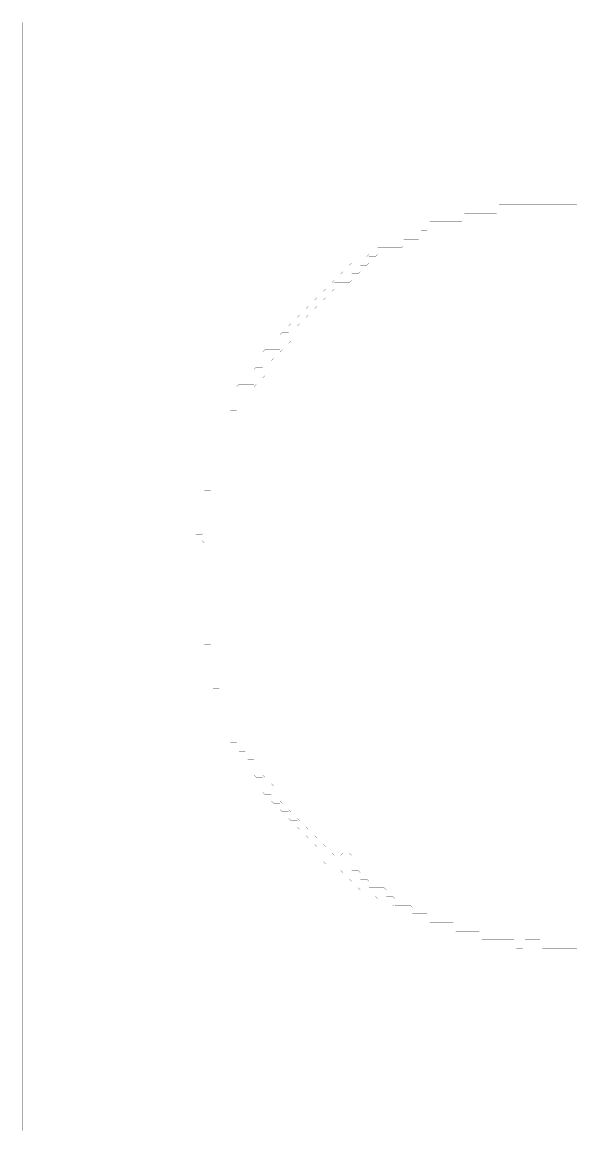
# Model space of a CAD drawing. Header units: metres. Extents: x 0 to 4990, y -4990 to 0.
# Drawn here: x 0 to 2495, y -4990 to 0 of the extents above; entities that cross this region are included whole.
import ezdxf

# ---------------------------------------------------------------- set-up
doc = ezdxf.new("R2010")
doc.units = ezdxf.units.M
doc.layers.add('conductor', color=1, linetype='Continuous')
doc.layers.add('substrate', color=5, linetype='Continuous')

msp = doc.modelspace()

# ---------------------------------------------------------------- linework, layer by layer
at = {"layer": 'conductor', "const_width": 0.5}
msp.add_lwpolyline([(2500, -820.3125), (2490.234375, -820.3125), (2480.46875, -820.3125), (2470.703125, -820.3125), (2460.9375, -820.3125), (2451.171875, -820.3125), (2441.40625, -820.3125), (2431.640625, -820.3125), (2421.875, -820.3125), (2412.109375, -820.3125), (2402.34375, -820.3125), (2392.578125, -820.3125), (2382.8125, -820.3125), (2373.046875, -820.3125), (2363.28125, -820.3125), (2353.515625, -820.3125), (2343.75, -820.3125), (2333.984375, -820.3125), (2324.21875, -820.3125), (2314.453125, -820.3125), (2304.6875, -820.3125), (2294.921875, -820.3125), (2285.15625, -820.3125), (2275.390625, -820.3125), (2265.625, -820.3125), (2255.859375, -820.3125), (2246.09375, -820.3125), (2236.328125, -820.3125), (2226.5625, -820.3125), (2216.796875, -820.3125), (2207.03125, -820.3125), (2197.265625, -820.3125), (2187.5, -820.3125), (2177.734375, -820.3125), (2167.96875, -820.3125), (2158.203125, -820.3125), (2148.4375, -820.3125), (2148.4375, -830.078125), (2148.4375, -839.84375), (2148.4375, -849.609375), (2138.671875, -859.375), (2128.90625, -859.375), (2119.140625, -859.375), (2109.375, -859.375), (2099.609375, -859.375), (2089.84375, -859.375), (2080.078125, -859.375), (2070.3125, -859.375), (2060.546875, -859.375), (2050.78125, -859.375), (2041.015625, -859.375), (2031.25, -859.375), (2021.484375, -859.375), (2011.71875, -859.375), (2001.953125, -859.375), (1992.1875, -859.375), (1992.1875, -869.140625), (1992.1875, -878.90625), (1992.1875, -888.671875), (1982.421875, -898.4375), (1972.65625, -898.4375), (1962.890625, -898.4375), (1953.125, -898.4375), (1943.359375, -898.4375), (1933.59375, -898.4375), (1923.828125, -898.4375), (1914.0625, -898.4375), (1904.296875, -898.4375), (1894.53125, -898.4375), (1884.765625, -898.4375), (1875, -898.4375), (1865.234375, -898.4375), (1855.46875, -898.4375), (1845.703125, -898.4375), (1835.9375, -898.4375), (1835.9375, -908.203125), (1835.9375, -917.96875), (1835.9375, -927.734375), (1826.171875, -937.5), (1816.40625, -937.5), (1806.640625, -937.5), (1796.875, -937.5), (1796.875, -947.265625), (1796.875, -957.03125), (1796.875, -966.796875), (1787.109375, -976.5625), (1777.34375, -976.5625), (1767.578125, -976.5625), (1757.8125, -976.5625), (1748.046875, -976.5625), (1738.28125, -976.5625), (1728.515625, -976.5625), (1718.75, -976.5625), (1718.75, -986.328125), (1718.75, -996.09375), (1718.75, -1005.859375), (1708.984375, -1015.625), (1699.21875, -1015.625), (1689.453125, -1015.625), (1679.6875, -1015.625), (1669.921875, -1015.625), (1660.15625, -1015.625), (1650.390625, -1015.625), (1640.625, -1015.625), (1630.859375, -1015.625), (1621.09375, -1015.625), (1611.328125, -1015.625), (1601.5625, -1015.625), (1601.5625, -1025.390625), (1601.5625, -1035.15625), (1601.5625, -1044.921875), (1591.796875, -1054.6875), (1582.03125, -1054.6875), (1572.265625, -1054.6875), (1562.5, -1054.6875), (1562.5, -1064.453125), (1562.5, -1074.21875), (1562.5, -1083.984375), (1552.734375, -1093.75), (1542.96875, -1093.75), (1533.203125, -1093.75), (1523.4375, -1093.75), (1523.4375, -1103.515625), (1523.4375, -1113.28125), (1523.4375, -1123.046875), (1513.671875, -1132.8125), (1503.90625, -1132.8125), (1494.140625, -1132.8125), (1484.375, -1132.8125), (1484.375, -1142.578125), (1484.375, -1152.34375), (1484.375, -1162.109375), (1474.609375, -1171.875), (1464.84375, -1171.875), (1455.078125, -1171.875), (1445.3125, -1171.875), (1435.546875, -1171.875), (1425.78125, -1171.875), (1416.015625, -1171.875), (1406.25, -1171.875), (1406.25, -1181.640625), (1406.25, -1191.40625), (1406.25, -1201.171875), (1396.484375, -1210.9375), (1386.71875, -1210.9375), (1376.953125, -1210.9375), (1367.1875, -1210.9375), (1367.1875, -1220.703125), (1367.1875, -1230.46875), (1367.1875, -1240.234375), (1357.421875, -1250), (1347.65625, -1250), (1337.890625, -1250), (1328.125, -1250), (1328.125, -1259.765625), (1328.125, -1269.53125), (1328.125, -1279.296875), (1318.359375, -1289.0625), (1308.59375, -1289.0625), (1298.828125, -1289.0625), (1289.0625, -1289.0625), (1289.0625, -1298.828125), (1289.0625, -1308.59375), (1289.0625, -1318.359375), (1279.296875, -1328.125), (1269.53125, -1328.125), (1259.765625, -1328.125), (1250, -1328.125), (1250, -1337.890625), (1250, -1347.65625), (1250, -1357.421875), (1240.234375, -1367.1875), (1230.46875, -1367.1875), (1220.703125, -1367.1875), (1210.9375, -1367.1875), (1210.9375, -1376.953125), (1210.9375, -1386.71875), (1210.9375, -1396.484375), (1210.9375, -1406.25), (1210.9375, -1416.015625), (1210.9375, -1425.78125), (1210.9375, -1435.546875), (1201.171875, -1445.3125), (1191.40625, -1445.3125), (1181.640625, -1445.3125), (1171.875, -1445.3125), (1171.875, -1455.078125), (1171.875, -1464.84375), (1171.875, -1474.609375), (1162.109375, -1484.375), (1152.34375, -1484.375), (1142.578125, -1484.375), (1132.8125, -1484.375), (1132.8125, -1494.140625), (1132.8125, -1503.90625), (1132.8125, -1513.671875), (1123.046875, -1523.4375), (1113.28125, -1523.4375), (1103.515625, -1523.4375), (1093.75, -1523.4375), (1093.75, -1533.203125), (1093.75, -1542.96875), (1093.75, -1552.734375), (1093.75, -1562.5), (1093.75, -1572.265625), (1093.75, -1582.03125), (1093.75, -1591.796875), (1083.984375, -1601.5625), (1074.21875, -1601.5625), (1064.453125, -1601.5625), (1054.6875, -1601.5625), (1054.6875, -1611.328125), (1054.6875, -1621.09375), (1054.6875, -1630.859375), (1044.921875, -1640.625), (1035.15625, -1640.625), (1025.390625, -1640.625), (1015.625, -1640.625), (1015.625, -1650.390625), (1015.625, -1660.15625), (1015.625, -1669.921875), (1005.859375, -1679.6875), (996.09375, -1679.6875), (986.328125, -1679.6875), (976.5625, -1679.6875), (976.5625, -1689.453125), (976.5625, -1699.21875), (976.5625, -1708.984375), (976.5625, -1718.75), (976.5625, -1728.515625), (976.5625, -1738.28125), (976.5625, -1748.046875), (966.796875, -1757.8125), (957.03125, -1757.8125), (947.265625, -1757.8125), (937.5, -1757.8125), (937.5, -1767.578125), (937.5, -1777.34375), (937.5, -1787.109375), (937.5, -1796.875), (937.5, -1806.640625), (937.5, -1816.40625), (937.5, -1826.171875), (927.734375, -1835.9375), (917.96875, -1835.9375), (908.203125, -1835.9375), (898.4375, -1835.9375), (898.4375, -1845.703125), (898.4375, -1855.46875), (898.4375, -1865.234375), (898.4375, -1875), (898.4375, -1884.765625), (898.4375, -1894.53125), (898.4375, -1904.296875), (888.671875, -1914.0625), (878.90625, -1914.0625), (869.140625, -1914.0625), (859.375, -1914.0625), (859.375, -1923.828125), (859.375, -1933.59375), (859.375, -1943.359375), (859.375, -1953.125), (859.375, -1962.890625), (859.375, -1972.65625), (859.375, -1982.421875), (859.375, -1992.1875), (859.375, -2001.953125), (859.375, -2011.71875), (859.375, -2021.484375), (859.375, -2031.25), (859.375, -2041.015625), (859.375, -2050.78125), (859.375, -2060.546875), (859.375, -2070.3125), (859.375, -2080.078125), (859.375, -2089.84375), (859.375, -2099.609375), (849.609375, -2109.375), (839.84375, -2109.375), (830.078125, -2109.375), (820.3125, -2109.375), (820.3125, -2119.140625), (820.3125, -2128.90625), (820.3125, -2138.671875), (820.3125, -2148.4375), (820.3125, -2158.203125), (820.3125, -2167.96875), (820.3125, -2177.734375), (820.3125, -2187.5), (820.3125, -2197.265625), (820.3125, -2207.03125), (820.3125, -2216.796875), (820.3125, -2226.5625), (820.3125, -2236.328125), (820.3125, -2246.09375), (820.3125, -2255.859375), (820.3125, -2265.625), (820.3125, -2275.390625), (820.3125, -2285.15625), (820.3125, -2294.921875), (810.546875, -2304.6875), (800.78125, -2304.6875), (791.015625, -2304.6875), (781.25, -2304.6875), (781.25, -2314.453125), (781.25, -2324.21875), (781.25, -2333.984375), (791.015625, -2333.984375), (800.78125, -2333.984375), (810.546875, -2333.984375), (820.3125, -2343.75), (820.3125, -2353.515625), (820.3125, -2363.28125), (820.3125, -2373.046875), (820.3125, -2382.8125), (820.3125, -2392.578125), (820.3125, -2402.34375), (820.3125, -2412.109375), (820.3125, -2421.875), (820.3125, -2431.640625), (820.3125, -2441.40625), (820.3125, -2451.171875), (820.3125, -2460.9375), (820.3125, -2470.703125), (820.3125, -2480.46875), (820.3125, -2490.234375), (820.3125, -2500), (820.3125, -2509.765625), (820.3125, -2519.53125), (820.3125, -2529.296875), (820.3125, -2539.0625), (820.3125, -2548.828125), (820.3125, -2558.59375), (820.3125, -2568.359375), (820.3125, -2578.125), (820.3125, -2587.890625), (820.3125, -2597.65625), (820.3125, -2607.421875), (820.3125, -2617.1875), (820.3125, -2626.953125), (820.3125, -2636.71875), (820.3125, -2646.484375), (820.3125, -2656.25), (820.3125, -2666.015625), (820.3125, -2675.78125), (820.3125, -2685.546875), (820.3125, -2695.3125), (820.3125, -2705.078125), (820.3125, -2714.84375), (820.3125, -2724.609375), (820.3125, -2734.375), (820.3125, -2744.140625), (820.3125, -2753.90625), (820.3125, -2763.671875), (820.3125, -2773.4375), (820.3125, -2783.203125), (820.3125, -2792.96875), (820.3125, -2802.734375), (830.078125, -2802.734375), (839.84375, -2802.734375), (849.609375, -2802.734375), (859.375, -2812.5), (859.375, -2822.265625), (859.375, -2832.03125), (859.375, -2841.796875), (859.375, -2851.5625), (859.375, -2861.328125), (859.375, -2871.09375), (859.375, -2880.859375), (859.375, -2890.625), (859.375, -2900.390625), (859.375, -2910.15625), (859.375, -2919.921875), (859.375, -2929.6875), (859.375, -2939.453125), (859.375, -2949.21875), (859.375, -2958.984375), (859.375, -2968.75), (859.375, -2978.515625), (859.375, -2988.28125), (859.375, -2998.046875), (869.140625, -2998.046875), (878.90625, -2998.046875), (888.671875, -2998.046875), (898.4375, -3007.8125), (898.4375, -3017.578125), (898.4375, -3027.34375), (898.4375, -3037.109375), (898.4375, -3046.875), (898.4375, -3056.640625), (898.4375, -3066.40625), (898.4375, -3076.171875), (908.203125, -3076.171875), (917.96875, -3076.171875), (927.734375, -3076.171875), (937.5, -3085.9375), (937.5, -3095.703125), (937.5, -3105.46875), (937.5, -3115.234375), (937.5, -3125), (937.5, -3134.765625), (937.5, -3144.53125), (937.5, -3154.296875), (937.5, -3164.0625), (937.5, -3173.828125), (937.5, -3183.59375), (937.5, -3193.359375), (947.265625, -3193.359375), (957.03125, -3193.359375), (966.796875, -3193.359375), (976.5625, -3203.125), (976.5625, -3212.890625), (976.5625, -3222.65625), (976.5625, -3232.421875), (976.5625, -3242.1875), (976.5625, -3251.953125), (976.5625, -3261.71875), (976.5625, -3271.484375), (986.328125, -3271.484375), (996.09375, -3271.484375), (1005.859375, -3271.484375), (1015.625, -3281.25), (1015.625, -3291.015625), (1015.625, -3300.78125), (1015.625, -3310.546875), (1025.390625, -3310.546875), (1035.15625, -3310.546875), (1044.921875, -3310.546875), (1054.6875, -3320.3125), (1054.6875, -3330.078125), (1054.6875, -3339.84375), (1054.6875, -3349.609375), (1054.6875, -3359.375), (1054.6875, -3369.140625), (1054.6875, -3378.90625), (1054.6875, -3388.671875), (1064.453125, -3388.671875), (1074.21875, -3388.671875), (1083.984375, -3388.671875), (1093.75, -3398.4375), (1093.75, -3408.203125), (1093.75, -3417.96875), (1093.75, -3427.734375), (1103.515625, -3427.734375), (1113.28125, -3427.734375), (1123.046875, -3427.734375), (1132.8125, -3437.5), (1132.8125, -3447.265625), (1132.8125, -3457.03125), (1132.8125, -3466.796875), (1132.8125, -3476.5625), (1132.8125, -3486.328125), (1132.8125, -3496.09375), (1132.8125, -3505.859375), (1142.578125, -3505.859375), (1152.34375, -3505.859375), (1162.109375, -3505.859375), (1171.875, -3515.625), (1171.875, -3525.390625), (1171.875, -3535.15625), (1171.875, -3544.921875), (1181.640625, -3544.921875), (1191.40625, -3544.921875), (1201.171875, -3544.921875), (1210.9375, -3554.6875), (1210.9375, -3564.453125), (1210.9375, -3574.21875), (1210.9375, -3583.984375), (1220.703125, -3583.984375), (1230.46875, -3583.984375), (1240.234375, -3583.984375), (1250, -3593.75), (1250, -3603.515625), (1250, -3613.28125), (1250, -3623.046875), (1259.765625, -3623.046875), (1269.53125, -3623.046875), (1279.296875, -3623.046875), (1289.0625, -3632.8125), (1289.0625, -3642.578125), (1289.0625, -3652.34375), (1289.0625, -3662.109375), (1298.828125, -3662.109375), (1308.59375, -3662.109375), (1318.359375, -3662.109375), (1328.125, -3671.875), (1328.125, -3681.640625), (1328.125, -3691.40625), (1328.125, -3701.171875), (1337.890625, -3701.171875), (1347.65625, -3701.171875), (1357.421875, -3701.171875), (1367.1875, -3710.9375), (1367.1875, -3720.703125), (1367.1875, -3730.46875), (1367.1875, -3740.234375), (1376.953125, -3740.234375), (1386.71875, -3740.234375), (1396.484375, -3740.234375), (1406.25, -3750), (1406.25, -3759.765625), (1406.25, -3769.53125), (1406.25, -3779.296875), (1416.015625, -3779.296875), (1425.78125, -3779.296875), (1435.546875, -3779.296875), (1435.546875, -3769.53125), (1435.546875, -3759.765625), (1435.546875, -3750), (1445.3125, -3740.234375), (1455.078125, -3740.234375), (1464.84375, -3740.234375), (1474.609375, -3740.234375), (1484.375, -3750), (1484.375, -3759.765625), (1484.375, -3769.53125), (1484.375, -3779.296875), (1484.375, -3789.0625), (1484.375, -3798.828125), (1484.375, -3808.59375), (1484.375, -3818.359375), (1494.140625, -3818.359375), (1503.90625, -3818.359375), (1513.671875, -3818.359375), (1523.4375, -3828.125), (1523.4375, -3837.890625), (1523.4375, -3847.65625), (1523.4375, -3857.421875), (1533.203125, -3857.421875), (1542.96875, -3857.421875), (1552.734375, -3857.421875), (1562.5, -3867.1875), (1562.5, -3876.953125), (1562.5, -3886.71875), (1562.5, -3896.484375), (1572.265625, -3896.484375), (1582.03125, -3896.484375), (1591.796875, -3896.484375), (1601.5625, -3896.484375), (1611.328125, -3896.484375), (1621.09375, -3896.484375), (1630.859375, -3896.484375), (1640.625, -3906.25), (1640.625, -3916.015625), (1640.625, -3925.78125), (1640.625, -3935.546875), (1650.390625, -3935.546875), (1660.15625, -3935.546875), (1669.921875, -3935.546875), (1679.6875, -3945.3125), (1679.6875, -3955.078125), (1679.6875, -3964.84375), (1679.6875, -3974.609375), (1689.453125, -3974.609375), (1699.21875, -3974.609375), (1708.984375, -3974.609375), (1718.75, -3974.609375), (1728.515625, -3974.609375), (1738.28125, -3974.609375), (1748.046875, -3974.609375), (1757.8125, -3984.375), (1757.8125, -3994.140625), (1757.8125, -4003.90625), (1757.8125, -4013.671875), (1767.578125, -4013.671875), (1777.34375, -4013.671875), (1787.109375, -4013.671875), (1796.875, -4013.671875), (1806.640625, -4013.671875), (1816.40625, -4013.671875), (1826.171875, -4013.671875), (1835.9375, -4023.4375), (1835.9375, -4033.203125), (1835.9375, -4042.96875), (1835.9375, -4052.734375), (1845.703125, -4052.734375), (1855.46875, -4052.734375), (1865.234375, -4052.734375), (1875, -4052.734375), (1884.765625, -4052.734375), (1894.53125, -4052.734375), (1904.296875, -4052.734375), (1914.0625, -4052.734375), (1923.828125, -4052.734375), (1933.59375, -4052.734375), (1943.359375, -4052.734375), (1953.125, -4062.5), (1953.125, -4072.265625), (1953.125, -4082.03125), (1953.125, -4091.796875), (1962.890625, -4091.796875), (1972.65625, -4091.796875), (1982.421875, -4091.796875), (1992.1875, -4091.796875), (2001.953125, -4091.796875), (2011.71875, -4091.796875), (2021.484375, -4091.796875), (2031.25, -4091.796875), (2041.015625, -4091.796875), (2050.78125, -4091.796875), (2060.546875, -4091.796875), (2070.3125, -4101.5625), (2070.3125, -4111.328125), (2070.3125, -4121.09375), (2070.3125, -4130.859375), (2080.078125, -4130.859375), (2089.84375, -4130.859375), (2099.609375, -4130.859375), (2109.375, -4130.859375), (2119.140625, -4130.859375), (2128.90625, -4130.859375), (2138.671875, -4130.859375), (2148.4375, -4130.859375), (2158.203125, -4130.859375), (2167.96875, -4130.859375), (2177.734375, -4130.859375), (2187.5, -4130.859375), (2197.265625, -4130.859375), (2207.03125, -4130.859375), (2216.796875, -4130.859375), (2226.5625, -4140.625), (2226.5625, -4150.390625), (2226.5625, -4160.15625), (2226.5625, -4169.921875), (2236.328125, -4169.921875), (2246.09375, -4169.921875), (2255.859375, -4169.921875), (2255.859375, -4160.15625), (2255.859375, -4150.390625), (2255.859375, -4140.625), (2265.625, -4130.859375), (2275.390625, -4130.859375), (2285.15625, -4130.859375), (2294.921875, -4130.859375), (2304.6875, -4130.859375), (2314.453125, -4130.859375), (2324.21875, -4130.859375), (2333.984375, -4130.859375), (2343.75, -4140.625), (2343.75, -4150.390625), (2343.75, -4160.15625), (2343.75, -4169.921875), (2353.515625, -4169.921875), (2363.28125, -4169.921875), (2373.046875, -4169.921875), (2382.8125, -4169.921875), (2392.578125, -4169.921875), (2402.34375, -4169.921875), (2412.109375, -4169.921875), (2421.875, -4169.921875), (2431.640625, -4169.921875), (2441.40625, -4169.921875), (2451.171875, -4169.921875), (2460.9375, -4169.921875), (2470.703125, -4169.921875), (2480.46875, -4169.921875), (2490.234375, -4169.921875), (2500, -4169.921875)], dxfattribs=at)
at = {"layer": 'substrate', "const_width": 0.5}
for points in [[(2500, 0), (2490.234375, 0), (2480.46875, 0), (2470.703125, 0), (2460.9375, 0), (2451.171875, 0), (2441.40625, 0), (2431.640625, 0), (2421.875, 0), (2412.109375, 0), (2402.34375, 0), (2392.578125, 0), (2382.8125, 0), (2373.046875, 0), (2363.28125, 0), (2353.515625, 0), (2343.75, 0), (2333.984375, 0), (2324.21875, 0), (2314.453125, 0), (2304.6875, 0), (2294.921875, 0), (2285.15625, 0), (2275.390625, 0), (2265.625, 0), (2255.859375, 0), (2246.09375, 0), (2236.328125, 0), (2226.5625, 0), (2216.796875, 0), (2207.03125, 0), (2197.265625, 0), (2187.5, 0), (2177.734375, 0), (2167.96875, 0), (2158.203125, 0), (2148.4375, 0), (2138.671875, 0), (2128.90625, 0), (2119.140625, 0), (2109.375, 0), (2099.609375, 0), (2089.84375, 0), (2080.078125, 0), (2070.3125, 0), (2060.546875, 0), (2050.78125, 0), (2041.015625, 0), (2031.25, 0), (2021.484375, 0), (2011.71875, 0), (2001.953125, 0), (1992.1875, 0), (1982.421875, 0), (1972.65625, 0), (1962.890625, 0), (1953.125, 0), (1943.359375, 0), (1933.59375, 0), (1923.828125, 0), (1914.0625, 0), (1904.296875, 0), (1894.53125, 0), (1884.765625, 0), (1875, 0), (1865.234375, 0), (1855.46875, 0), (1845.703125, 0), (1835.9375, 0), (1826.171875, 0), (1816.40625, 0), (1806.640625, 0), (1796.875, 0), (1787.109375, 0), (1777.34375, 0), (1767.578125, 0), (1757.8125, 0), (1748.046875, 0), (1738.28125, 0), (1728.515625, 0), (1718.75, 0), (1708.984375, 0), (1699.21875, 0), (1689.453125, 0), (1679.6875, 0), (1669.921875, 0), (1660.15625, 0), (1650.390625, 0), (1640.625, 0), (1630.859375, 0), (1621.09375, 0), (1611.328125, 0), (1601.5625, 0), (1591.796875, 0), (1582.03125, 0), (1572.265625, 0), (1562.5, 0), (1552.734375, 0), (1542.96875, 0), (1533.203125, 0), (1523.4375, 0), (1513.671875, 0), (1503.90625, 0), (1494.140625, 0), (1484.375, 0), (1474.609375, 0), (1464.84375, 0), (1455.078125, 0), (1445.3125, 0), (1435.546875, 0), (1425.78125, 0), (1416.015625, 0), (1406.25, 0), (1396.484375, 0), (1386.71875, 0), (1376.953125, 0), (1367.1875, 0), (1357.421875, 0), (1347.65625, 0), (1337.890625, 0), (1328.125, 0), (1318.359375, 0), (1308.59375, 0), (1298.828125, 0), (1289.0625, 0), (1279.296875, 0), (1269.53125, 0), (1259.765625, 0), (1250, 0), (1240.234375, 0), (1230.46875, 0), (1220.703125, 0), (1210.9375, 0), (1201.171875, 0), (1191.40625, 0), (1181.640625, 0), (1171.875, 0), (1162.109375, 0), (1152.34375, 0), (1142.578125, 0), (1132.8125, 0), (1123.046875, 0), (1113.28125, 0), (1103.515625, 0), (1093.75, 0), (1083.984375, 0), (1074.21875, 0), (1064.453125, 0), (1054.6875, 0), (1044.921875, 0), (1035.15625, 0), (1025.390625, 0), (1015.625, 0), (1005.859375, 0), (996.09375, 0), (986.328125, 0), (976.5625, 0), (966.796875, 0), (957.03125, 0), (947.265625, 0), (937.5, 0), (927.734375, 0), (917.96875, 0), (908.203125, 0), (898.4375, 0), (888.671875, 0), (878.90625, 0), (869.140625, 0), (859.375, 0), (849.609375, 0), (839.84375, 0), (830.078125, 0), (820.3125, 0), (810.546875, 0), (800.78125, 0), (791.015625, 0), (781.25, 0), (771.484375, 0), (761.71875, 0), (751.953125, 0), (742.1875, 0), (732.421875, 0), (722.65625, 0), (712.890625, 0), (703.125, 0), (693.359375, 0), (683.59375, 0), (673.828125, 0), (664.0625, 0), (654.296875, 0), (644.53125, 0), (634.765625, 0), (625, 0), (615.234375, 0), (605.46875, 0), (595.703125, 0), (585.9375, 0), (576.171875, 0), (566.40625, 0), (556.640625, 0), (546.875, 0), (537.109375, 0), (527.34375, 0), (517.578125, 0), (507.8125, 0), (498.046875, 0), (488.28125, 0), (478.515625, 0), (468.75, 0), (458.984375, 0), (449.21875, 0), (439.453125, 0), (429.6875, 0), (419.921875, 0), (410.15625, 0), (400.390625, 0), (390.625, 0), (380.859375, 0), (371.09375, 0), (361.328125, 0), (351.5625, 0), (341.796875, 0), (332.03125, 0), (322.265625, 0), (312.5, 0), (302.734375, 0), (292.96875, 0), (283.203125, 0), (273.4375, 0), (263.671875, 0), (253.90625, 0), (244.140625, 0), (234.375, 0), (224.609375, 0), (214.84375, 0), (205.078125, 0), (195.3125, 0), (185.546875, 0), (175.78125, 0), (166.015625, 0), (156.25, 0), (146.484375, 0), (136.71875, 0), (126.953125, 0), (117.1875, 0), (107.421875, 0), (97.65625, 0), (87.890625, 0), (78.125, 0), (68.359375, 0), (58.59375, 0), (48.828125, 0), (39.0625, 0), (29.296875, 0), (19.53125, 0), (9.765625, 0), (0, 0), (0, -9.765625), (0, -19.53125), (0, -29.296875), (0, -39.0625), (0, -48.828125), (0, -58.59375), (0, -68.359375), (0, -78.125), (0, -87.890625), (0, -97.65625), (0, -107.421875), (0, -117.1875), (0, -126.953125), (0, -136.71875), (0, -146.484375), (0, -156.25), (0, -166.015625), (0, -175.78125), (0, -185.546875), (0, -195.3125), (0, -205.078125), (0, -214.84375), (0, -224.609375), (0, -234.375), (0, -244.140625), (0, -253.90625), (0, -263.671875), (0, -273.4375), (0, -283.203125), (0, -292.96875), (0, -302.734375), (0, -312.5), (0, -322.265625), (0, -332.03125), (0, -341.796875), (0, -351.5625), (0, -361.328125), (0, -371.09375), (0, -380.859375), (0, -390.625), (0, -400.390625), (0, -410.15625), (0, -419.921875), (0, -429.6875), (0, -439.453125), (0, -449.21875), (0, -458.984375), (0, -468.75), (0, -478.515625), (0, -488.28125), (0, -498.046875), (0, -507.8125), (0, -517.578125), (0, -527.34375), (0, -537.109375), (0, -546.875), (0, -556.640625), (0, -566.40625), (0, -576.171875), (0, -585.9375), (0, -595.703125), (0, -605.46875), (0, -615.234375), (0, -625), (0, -634.765625), (0, -644.53125), (0, -654.296875), (0, -664.0625), (0, -673.828125), (0, -683.59375), (0, -693.359375), (0, -703.125), (0, -712.890625), (0, -722.65625), (0, -732.421875), (0, -742.1875), (0, -751.953125), (0, -761.71875), (0, -771.484375), (0, -781.25), (0, -791.015625), (0, -800.78125), (0, -810.546875), (0, -820.3125), (0, -830.078125), (0, -839.84375), (0, -849.609375), (0, -859.375), (0, -869.140625), (0, -878.90625), (0, -888.671875), (0, -898.4375), (0, -908.203125), (0, -917.96875), (0, -927.734375), (0, -937.5), (0, -947.265625), (0, -957.03125), (0, -966.796875), (0, -976.5625), (0, -986.328125), (0, -996.09375), (0, -1005.859375), (0, -1015.625), (0, -1025.390625), (0, -1035.15625), (0, -1044.921875), (0, -1054.6875), (0, -1064.453125), (0, -1074.21875), (0, -1083.984375), (0, -1093.75), (0, -1103.515625), (0, -1113.28125), (0, -1123.046875), (0, -1132.8125), (0, -1142.578125), (0, -1152.34375), (0, -1162.109375), (0, -1171.875), (0, -1181.640625), (0, -1191.40625), (0, -1201.171875), (0, -1210.9375), (0, -1220.703125), (0, -1230.46875), (0, -1240.234375), (0, -1250), (0, -1259.765625), (0, -1269.53125), (0, -1279.296875), (0, -1289.0625), (0, -1298.828125), (0, -1308.59375), (0, -1318.359375), (0, -1328.125), (0, -1337.890625), (0, -1347.65625), (0, -1357.421875), (0, -1367.1875), (0, -1376.953125), (0, -1386.71875), (0, -1396.484375), (0, -1406.25), (0, -1416.015625), (0, -1425.78125), (0, -1435.546875), (0, -1445.3125), (0, -1455.078125), (0, -1464.84375), (0, -1474.609375), (0, -1484.375), (0, -1494.140625), (0, -1503.90625), (0, -1513.671875), (0, -1523.4375), (0, -1533.203125), (0, -1542.96875), (0, -1552.734375), (0, -1562.5), (0, -1572.265625), (0, -1582.03125), (0, -1591.796875), (0, -1601.5625), (0, -1611.328125), (0, -1621.09375), (0, -1630.859375), (0, -1640.625), (0, -1650.390625), (0, -1660.15625), (0, -1669.921875), (0, -1679.6875), (0, -1689.453125), (0, -1699.21875), (0, -1708.984375), (0, -1718.75), (0, -1728.515625), (0, -1738.28125), (0, -1748.046875), (0, -1757.8125), (0, -1767.578125), (0, -1777.34375), (0, -1787.109375), (0, -1796.875), (0, -1806.640625), (0, -1816.40625), (0, -1826.171875), (0, -1835.9375), (0, -1845.703125), (0, -1855.46875), (0, -1865.234375), (0, -1875), (0, -1884.765625), (0, -1894.53125), (0, -1904.296875), (0, -1914.0625), (0, -1923.828125), (0, -1933.59375), (0, -1943.359375), (0, -1953.125), (0, -1962.890625), (0, -1972.65625), (0, -1982.421875), (0, -1992.1875), (0, -2001.953125), (0, -2011.71875), (0, -2021.484375), (0, -2031.25), (0, -2041.015625), (0, -2050.78125), (0, -2060.546875), (0, -2070.3125), (0, -2080.078125), (0, -2089.84375), (0, -2099.609375), (0, -2109.375), (0, -2119.140625), (0, -2128.90625), (0, -2138.671875), (0, -2148.4375), (0, -2158.203125), (0, -2167.96875), (0, -2177.734375), (0, -2187.5), (0, -2197.265625), (0, -2207.03125), (0, -2216.796875), (0, -2226.5625), (0, -2236.328125), (0, -2246.09375), (0, -2255.859375), (0, -2265.625), (0, -2275.390625), (0, -2285.15625), (0, -2294.921875), (0, -2304.6875), (0, -2314.453125), (0, -2324.21875), (0, -2333.984375), (0, -2343.75), (0, -2353.515625), (0, -2363.28125), (0, -2373.046875), (0, -2382.8125), (0, -2392.578125), (0, -2402.34375), (0, -2412.109375), (0, -2421.875), (0, -2431.640625), (0, -2441.40625), (0, -2451.171875), (0, -2460.9375), (0, -2470.703125), (0, -2480.46875), (0, -2490.234375), (0, -2500), (0, -2509.765625), (0, -2519.53125), (0, -2529.296875), (0, -2539.0625), (0, -2548.828125), (0, -2558.59375), (0, -2568.359375), (0, -2578.125), (0, -2587.890625), (0, -2597.65625), (0, -2607.421875), (0, -2617.1875), (0, -2626.953125), (0, -2636.71875), (0, -2646.484375), (0, -2656.25), (0, -2666.015625), (0, -2675.78125), (0, -2685.546875), (0, -2695.3125), (0, -2705.078125), (0, -2714.84375), (0, -2724.609375), (0, -2734.375), (0, -2744.140625), (0, -2753.90625), (0, -2763.671875), (0, -2773.4375), (0, -2783.203125), (0, -2792.96875), (0, -2802.734375), (0, -2812.5), (0, -2822.265625), (0, -2832.03125), (0, -2841.796875), (0, -2851.5625), (0, -2861.328125), (0, -2871.09375), (0, -2880.859375), (0, -2890.625), (0, -2900.390625), (0, -2910.15625), (0, -2919.921875), (0, -2929.6875), (0, -2939.453125), (0, -2949.21875), (0, -2958.984375), (0, -2968.75), (0, -2978.515625), (0, -2988.28125), (0, -2998.046875), (0, -3007.8125), (0, -3017.578125), (0, -3027.34375), (0, -3037.109375), (0, -3046.875), (0, -3056.640625), (0, -3066.40625), (0, -3076.171875), (0, -3085.9375), (0, -3095.703125), (0, -3105.46875), (0, -3115.234375), (0, -3125), (0, -3134.765625), (0, -3144.53125), (0, -3154.296875), (0, -3164.0625), (0, -3173.828125), (0, -3183.59375), (0, -3193.359375), (0, -3203.125), (0, -3212.890625), (0, -3222.65625), (0, -3232.421875), (0, -3242.1875), (0, -3251.953125), (0, -3261.71875), (0, -3271.484375), (0, -3281.25), (0, -3291.015625), (0, -3300.78125), (0, -3310.546875), (0, -3320.3125), (0, -3330.078125), (0, -3339.84375), (0, -3349.609375), (0, -3359.375), (0, -3369.140625), (0, -3378.90625), (0, -3388.671875), (0, -3398.4375), (0, -3408.203125), (0, -3417.96875), (0, -3427.734375), (0, -3437.5), (0, -3447.265625), (0, -3457.03125), (0, -3466.796875), (0, -3476.5625), (0, -3486.328125), (0, -3496.09375), (0, -3505.859375), (0, -3515.625), (0, -3525.390625), (0, -3535.15625), (0, -3544.921875), (0, -3554.6875), (0, -3564.453125), (0, -3574.21875), (0, -3583.984375), (0, -3593.75), (0, -3603.515625), (0, -3613.28125), (0, -3623.046875), (0, -3632.8125), (0, -3642.578125), (0, -3652.34375), (0, -3662.109375), (0, -3671.875), (0, -3681.640625), (0, -3691.40625), (0, -3701.171875), (0, -3710.9375), (0, -3720.703125), (0, -3730.46875), (0, -3740.234375), (0, -3750), (0, -3759.765625), (0, -3769.53125), (0, -3779.296875), (0, -3789.0625), (0, -3798.828125), (0, -3808.59375), (0, -3818.359375), (0, -3828.125), (0, -3837.890625), (0, -3847.65625), (0, -3857.421875), (0, -3867.1875), (0, -3876.953125), (0, -3886.71875), (0, -3896.484375), (0, -3906.25), (0, -3916.015625), (0, -3925.78125), (0, -3935.546875), (0, -3945.3125), (0, -3955.078125), (0, -3964.84375), (0, -3974.609375), (0, -3984.375), (0, -3994.140625), (0, -4003.90625), (0, -4013.671875), (0, -4023.4375), (0, -4033.203125), (0, -4042.96875), (0, -4052.734375), (0, -4062.5), (0, -4072.265625), (0, -4082.03125), (0, -4091.796875), (0, -4101.5625), (0, -4111.328125), (0, -4121.09375), (0, -4130.859375), (0, -4140.625), (0, -4150.390625), (0, -4160.15625), (0, -4169.921875), (0, -4179.6875), (0, -4189.453125), (0, -4199.21875), (0, -4208.984375), (0, -4218.75), (0, -4228.515625), (0, -4238.28125), (0, -4248.046875), (0, -4257.8125), (0, -4267.578125), (0, -4277.34375), (0, -4287.109375), (0, -4296.875), (0, -4306.640625), (0, -4316.40625), (0, -4326.171875), (0, -4335.9375), (0, -4345.703125), (0, -4355.46875), (0, -4365.234375), (0, -4375), (0, -4384.765625), (0, -4394.53125), (0, -4404.296875), (0, -4414.0625), (0, -4423.828125), (0, -4433.59375), (0, -4443.359375), (0, -4453.125), (0, -4462.890625), (0, -4472.65625), (0, -4482.421875), (0, -4492.1875), (0, -4501.953125), (0, -4511.71875), (0, -4521.484375), (0, -4531.25), (0, -4541.015625), (0, -4550.78125), (0, -4560.546875), (0, -4570.3125), (0, -4580.078125), (0, -4589.84375), (0, -4599.609375), (0, -4609.375), (0, -4619.140625), (0, -4628.90625), (0, -4638.671875), (0, -4648.4375), (0, -4658.203125), (0, -4667.96875), (0, -4677.734375), (0, -4687.5), (0, -4697.265625), (0, -4707.03125), (0, -4716.796875), (0, -4726.5625), (0, -4736.328125), (0, -4746.09375), (0, -4755.859375), (0, -4765.625), (0, -4775.390625), (0, -4785.15625), (0, -4794.921875), (0, -4804.6875), (0, -4814.453125), (0, -4824.21875), (0, -4833.984375), (0, -4843.75), (0, -4853.515625), (0, -4863.28125), (0, -4873.046875), (0, -4882.8125), (0, -4892.578125), (0, -4902.34375), (0, -4912.109375), (0, -4921.875), (0, -4931.640625), (0, -4941.40625), (0, -4951.171875), (0, -4960.9375), (0, -4970.703125), (0, -4980.46875), (0, -4990.234375), (9.765625, -4990.234375), (19.53125, -4990.234375), (29.296875, -4990.234375), (39.0625, -4990.234375), (48.828125, -4990.234375), (58.59375, -4990.234375), (68.359375, -4990.234375), (78.125, -4990.234375), (87.890625, -4990.234375), (97.65625, -4990.234375), (107.421875, -4990.234375), (117.1875, -4990.234375), (126.953125, -4990.234375), (136.71875, -4990.234375), (146.484375, -4990.234375), (156.25, -4990.234375), (166.015625, -4990.234375), (175.78125, -4990.234375), (185.546875, -4990.234375), (195.3125, -4990.234375), (205.078125, -4990.234375), (214.84375, -4990.234375), (224.609375, -4990.234375), (234.375, -4990.234375), (244.140625, -4990.234375), (253.90625, -4990.234375), (263.671875, -4990.234375), (273.4375, -4990.234375), (283.203125, -4990.234375), (292.96875, -4990.234375), (302.734375, -4990.234375), (312.5, -4990.234375), (322.265625, -4990.234375), (332.03125, -4990.234375), (341.796875, -4990.234375), (351.5625, -4990.234375), (361.328125, -4990.234375), (371.09375, -4990.234375), (380.859375, -4990.234375), (390.625, -4990.234375), (400.390625, -4990.234375), (410.15625, -4990.234375), (419.921875, -4990.234375), (429.6875, -4990.234375), (439.453125, -4990.234375), (449.21875, -4990.234375), (458.984375, -4990.234375), (468.75, -4990.234375), (478.515625, -4990.234375), (488.28125, -4990.234375), (498.046875, -4990.234375), (507.8125, -4990.234375), (517.578125, -4990.234375), (527.34375, -4990.234375), (537.109375, -4990.234375), (546.875, -4990.234375), (556.640625, -4990.234375), (566.40625, -4990.234375), (576.171875, -4990.234375), (585.9375, -4990.234375), (595.703125, -4990.234375), (605.46875, -4990.234375), (615.234375, -4990.234375), (625, -4990.234375), (634.765625, -4990.234375), (644.53125, -4990.234375), (654.296875, -4990.234375), (664.0625, -4990.234375), (673.828125, -4990.234375), (683.59375, -4990.234375), (693.359375, -4990.234375), (703.125, -4990.234375), (712.890625, -4990.234375), (722.65625, -4990.234375), (732.421875, -4990.234375), (742.1875, -4990.234375), (751.953125, -4990.234375), (761.71875, -4990.234375), (771.484375, -4990.234375), (781.25, -4990.234375), (791.015625, -4990.234375), (800.78125, -4990.234375), (810.546875, -4990.234375), (820.3125, -4990.234375), (830.078125, -4990.234375), (839.84375, -4990.234375), (849.609375, -4990.234375), (859.375, -4990.234375), (869.140625, -4990.234375), (878.90625, -4990.234375), (888.671875, -4990.234375), (898.4375, -4990.234375), (908.203125, -4990.234375), (917.96875, -4990.234375), (927.734375, -4990.234375), (937.5, -4990.234375), (947.265625, -4990.234375), (957.03125, -4990.234375), (966.796875, -4990.234375), (976.5625, -4990.234375), (986.328125, -4990.234375), (996.09375, -4990.234375), (1005.859375, -4990.234375), (1015.625, -4990.234375), (1025.390625, -4990.234375), (1035.15625, -4990.234375), (1044.921875, -4990.234375), (1054.6875, -4990.234375), (1064.453125, -4990.234375), (1074.21875, -4990.234375), (1083.984375, -4990.234375), (1093.75, -4990.234375), (1103.515625, -4990.234375), (1113.28125, -4990.234375), (1123.046875, -4990.234375), (1132.8125, -4990.234375), (1142.578125, -4990.234375), (1152.34375, -4990.234375), (1162.109375, -4990.234375), (1171.875, -4990.234375), (1181.640625, -4990.234375), (1191.40625, -4990.234375), (1201.171875, -4990.234375), (1210.9375, -4990.234375), (1220.703125, -4990.234375), (1230.46875, -4990.234375), (1240.234375, -4990.234375), (1250, -4990.234375), (1259.765625, -4990.234375), (1269.53125, -4990.234375), (1279.296875, -4990.234375), (1289.0625, -4990.234375), (1298.828125, -4990.234375), (1308.59375, -4990.234375), (1318.359375, -4990.234375), (1328.125, -4990.234375), (1337.890625, -4990.234375), (1347.65625, -4990.234375), (1357.421875, -4990.234375), (1367.1875, -4990.234375), (1376.953125, -4990.234375), (1386.71875, -4990.234375), (1396.484375, -4990.234375), (1406.25, -4990.234375), (1416.015625, -4990.234375), (1425.78125, -4990.234375), (1435.546875, -4990.234375), (1445.3125, -4990.234375), (1455.078125, -4990.234375), (1464.84375, -4990.234375), (1474.609375, -4990.234375), (1484.375, -4990.234375), (1494.140625, -4990.234375), (1503.90625, -4990.234375), (1513.671875, -4990.234375), (1523.4375, -4990.234375), (1533.203125, -4990.234375), (1542.96875, -4990.234375), (1552.734375, -4990.234375), (1562.5, -4990.234375), (1572.265625, -4990.234375), (1582.03125, -4990.234375), (1591.796875, -4990.234375), (1601.5625, -4990.234375), (1611.328125, -4990.234375), (1621.09375, -4990.234375), (1630.859375, -4990.234375), (1640.625, -4990.234375), (1650.390625, -4990.234375), (1660.15625, -4990.234375), (1669.921875, -4990.234375), (1679.6875, -4990.234375), (1689.453125, -4990.234375), (1699.21875, -4990.234375), (1708.984375, -4990.234375), (1718.75, -4990.234375), (1728.515625, -4990.234375), (1738.28125, -4990.234375), (1748.046875, -4990.234375), (1757.8125, -4990.234375), (1767.578125, -4990.234375), (1777.34375, -4990.234375), (1787.109375, -4990.234375), (1796.875, -4990.234375), (1806.640625, -4990.234375), (1816.40625, -4990.234375), (1826.171875, -4990.234375), (1835.9375, -4990.234375), (1845.703125, -4990.234375), (1855.46875, -4990.234375), (1865.234375, -4990.234375), (1875, -4990.234375), (1884.765625, -4990.234375), (1894.53125, -4990.234375), (1904.296875, -4990.234375), (1914.0625, -4990.234375), (1923.828125, -4990.234375), (1933.59375, -4990.234375), (1943.359375, -4990.234375), (1953.125, -4990.234375), (1962.890625, -4990.234375), (1972.65625, -4990.234375), (1982.421875, -4990.234375), (1992.1875, -4990.234375), (2001.953125, -4990.234375), (2011.71875, -4990.234375), (2021.484375, -4990.234375), (2031.25, -4990.234375), (2041.015625, -4990.234375), (2050.78125, -4990.234375), (2060.546875, -4990.234375), (2070.3125, -4990.234375), (2080.078125, -4990.234375), (2089.84375, -4990.234375), (2099.609375, -4990.234375), (2109.375, -4990.234375), (2119.140625, -4990.234375), (2128.90625, -4990.234375), (2138.671875, -4990.234375), (2148.4375, -4990.234375), (2158.203125, -4990.234375), (2167.96875, -4990.234375), (2177.734375, -4990.234375), (2187.5, -4990.234375), (2197.265625, -4990.234375), (2207.03125, -4990.234375), (2216.796875, -4990.234375), (2226.5625, -4990.234375), (2236.328125, -4990.234375), (2246.09375, -4990.234375), (2255.859375, -4990.234375), (2265.625, -4990.234375), (2275.390625, -4990.234375), (2285.15625, -4990.234375), (2294.921875, -4990.234375), (2304.6875, -4990.234375), (2314.453125, -4990.234375), (2324.21875, -4990.234375), (2333.984375, -4990.234375), (2343.75, -4990.234375), (2353.515625, -4990.234375), (2363.28125, -4990.234375), (2373.046875, -4990.234375), (2382.8125, -4990.234375), (2392.578125, -4990.234375), (2402.34375, -4990.234375), (2412.109375, -4990.234375), (2421.875, -4990.234375), (2431.640625, -4990.234375), (2441.40625, -4990.234375), (2451.171875, -4990.234375), (2460.9375, -4990.234375), (2470.703125, -4990.234375), (2480.46875, -4990.234375), (2490.234375, -4990.234375), (2500, -4990.234375)], [(2500, -4179.6875), (2490.234375, -4179.6875), (2480.46875, -4179.6875), (2470.703125, -4179.6875), (2460.9375, -4179.6875), (2451.171875, -4179.6875), (2441.40625, -4179.6875), (2431.640625, -4179.6875), (2421.875, -4179.6875), (2412.109375, -4179.6875), (2402.34375, -4179.6875), (2392.578125, -4179.6875), (2382.8125, -4179.6875), (2373.046875, -4179.6875), (2363.28125, -4179.6875), (2353.515625, -4179.6875), (2343.75, -4179.6875), (2333.984375, -4179.6875), (2324.21875, -4179.6875), (2314.453125, -4179.6875), (2304.6875, -4179.6875), (2294.921875, -4179.6875), (2285.15625, -4179.6875), (2275.390625, -4179.6875), (2265.625, -4179.6875), (2255.859375, -4179.6875), (2246.09375, -4179.6875), (2236.328125, -4179.6875), (2226.5625, -4179.6875), (2216.796875, -4179.6875), (2207.03125, -4179.6875), (2197.265625, -4179.6875), (2187.5, -4179.6875), (2177.734375, -4169.921875), (2177.734375, -4160.15625), (2177.734375, -4150.390625), (2177.734375, -4140.625), (2167.96875, -4140.625), (2158.203125, -4140.625), (2148.4375, -4140.625), (2138.671875, -4140.625), (2128.90625, -4140.625), (2119.140625, -4140.625), (2109.375, -4140.625), (2099.609375, -4140.625), (2089.84375, -4140.625), (2080.078125, -4140.625), (2070.3125, -4140.625), (2060.546875, -4140.625), (2050.78125, -4140.625), (2041.015625, -4140.625), (2031.25, -4140.625), (2021.484375, -4140.625), (2011.71875, -4140.625), (2001.953125, -4140.625), (1992.1875, -4140.625), (1982.421875, -4130.859375), (1982.421875, -4121.09375), (1982.421875, -4111.328125), (1982.421875, -4101.5625), (1972.65625, -4101.5625), (1962.890625, -4101.5625), (1953.125, -4101.5625), (1943.359375, -4101.5625), (1933.59375, -4101.5625), (1923.828125, -4101.5625), (1914.0625, -4101.5625), (1904.296875, -4091.796875), (1904.296875, -4082.03125), (1904.296875, -4072.265625), (1904.296875, -4062.5), (1894.53125, -4062.5), (1884.765625, -4062.5), (1875, -4062.5), (1865.234375, -4062.5), (1855.46875, -4062.5), (1845.703125, -4062.5), (1835.9375, -4062.5), (1826.171875, -4062.5), (1816.40625, -4062.5), (1806.640625, -4062.5), (1796.875, -4062.5), (1787.109375, -4052.734375), (1787.109375, -4042.96875), (1787.109375, -4033.203125), (1787.109375, -4023.4375), (1777.34375, -4023.4375), (1767.578125, -4023.4375), (1757.8125, -4023.4375), (1748.046875, -4023.4375), (1738.28125, -4023.4375), (1728.515625, -4023.4375), (1718.75, -4023.4375), (1708.984375, -4013.671875), (1708.984375, -4003.90625), (1708.984375, -3994.140625), (1708.984375, -3984.375), (1699.21875, -3984.375), (1689.453125, -3984.375), (1679.6875, -3984.375), (1669.921875, -3974.609375), (1669.921875, -3964.84375), (1669.921875, -3955.078125), (1669.921875, -3945.3125), (1660.15625, -3945.3125), (1650.390625, -3945.3125), (1640.625, -3945.3125), (1630.859375, -3945.3125), (1621.09375, -3945.3125), (1611.328125, -3945.3125), (1601.5625, -3945.3125), (1591.796875, -3935.546875), (1591.796875, -3925.78125), (1591.796875, -3916.015625), (1591.796875, -3906.25), (1582.03125, -3906.25), (1572.265625, -3906.25), (1562.5, -3906.25), (1552.734375, -3906.25), (1542.96875, -3906.25), (1533.203125, -3906.25), (1523.4375, -3906.25), (1513.671875, -3896.484375), (1513.671875, -3886.71875), (1513.671875, -3876.953125), (1513.671875, -3867.1875), (1503.90625, -3867.1875), (1494.140625, -3867.1875), (1484.375, -3867.1875), (1474.609375, -3857.421875), (1474.609375, -3847.65625), (1474.609375, -3837.890625), (1474.609375, -3828.125), (1464.84375, -3828.125), (1455.078125, -3828.125), (1445.3125, -3828.125), (1435.546875, -3818.359375), (1435.546875, -3808.59375), (1435.546875, -3798.828125), (1435.546875, -3789.0625), (1425.78125, -3789.0625), (1416.015625, -3789.0625), (1406.25, -3789.0625), (1396.484375, -3789.0625), (1386.71875, -3789.0625), (1376.953125, -3789.0625), (1367.1875, -3789.0625), (1357.421875, -3779.296875), (1357.421875, -3769.53125), (1357.421875, -3759.765625), (1357.421875, -3750), (1357.421875, -3740.234375), (1357.421875, -3730.46875), (1357.421875, -3720.703125), (1357.421875, -3710.9375), (1347.65625, -3710.9375), (1337.890625, -3710.9375), (1328.125, -3710.9375), (1318.359375, -3701.171875), (1318.359375, -3691.40625), (1318.359375, -3681.640625), (1318.359375, -3671.875), (1308.59375, -3671.875), (1298.828125, -3671.875), (1289.0625, -3671.875), (1279.296875, -3662.109375), (1279.296875, -3652.34375), (1279.296875, -3642.578125), (1279.296875, -3632.8125), (1269.53125, -3632.8125), (1259.765625, -3632.8125), (1250, -3632.8125), (1240.234375, -3623.046875), (1240.234375, -3613.28125), (1240.234375, -3603.515625), (1240.234375, -3593.75), (1230.46875, -3593.75), (1220.703125, -3593.75), (1210.9375, -3593.75), (1201.171875, -3583.984375), (1201.171875, -3574.21875), (1201.171875, -3564.453125), (1201.171875, -3554.6875), (1191.40625, -3554.6875), (1181.640625, -3554.6875), (1171.875, -3554.6875), (1162.109375, -3544.921875), (1162.109375, -3535.15625), (1162.109375, -3525.390625), (1162.109375, -3515.625), (1152.34375, -3515.625), (1142.578125, -3515.625), (1132.8125, -3515.625), (1123.046875, -3505.859375), (1123.046875, -3496.09375), (1123.046875, -3486.328125), (1123.046875, -3476.5625), (1113.28125, -3476.5625), (1103.515625, -3476.5625), (1093.75, -3476.5625), (1083.984375, -3466.796875), (1083.984375, -3457.03125), (1083.984375, -3447.265625), (1083.984375, -3437.5), (1083.984375, -3427.734375), (1083.984375, -3417.96875), (1083.984375, -3408.203125), (1083.984375, -3398.4375), (1074.21875, -3398.4375), (1064.453125, -3398.4375), (1054.6875, -3398.4375), (1044.921875, -3388.671875), (1044.921875, -3378.90625), (1044.921875, -3369.140625), (1044.921875, -3359.375), (1044.921875, -3349.609375), (1044.921875, -3339.84375), (1044.921875, -3330.078125), (1044.921875, -3320.3125), (1035.15625, -3320.3125), (1025.390625, -3320.3125), (1015.625, -3320.3125), (1005.859375, -3310.546875), (1005.859375, -3300.78125), (1005.859375, -3291.015625), (1005.859375, -3281.25), (996.09375, -3281.25), (986.328125, -3281.25), (976.5625, -3281.25), (966.796875, -3271.484375), (966.796875, -3261.71875), (966.796875, -3251.953125), (966.796875, -3242.1875), (957.03125, -3242.1875), (947.265625, -3242.1875), (937.5, -3242.1875), (927.734375, -3232.421875), (927.734375, -3222.65625), (927.734375, -3212.890625), (927.734375, -3203.125), (927.734375, -3193.359375), (927.734375, -3183.59375), (927.734375, -3173.828125), (927.734375, -3164.0625), (927.734375, -3154.296875), (927.734375, -3144.53125), (927.734375, -3134.765625), (927.734375, -3125), (927.734375, -3115.234375), (927.734375, -3105.46875), (927.734375, -3095.703125), (927.734375, -3085.9375), (917.96875, -3085.9375), (908.203125, -3085.9375), (898.4375, -3085.9375), (888.671875, -3076.171875), (888.671875, -3066.40625), (888.671875, -3056.640625), (888.671875, -3046.875), (888.671875, -3037.109375), (888.671875, -3027.34375), (888.671875, -3017.578125), (888.671875, -3007.8125), (878.90625, -3007.8125), (869.140625, -3007.8125), (859.375, -3007.8125), (849.609375, -2998.046875), (849.609375, -2988.28125), (849.609375, -2978.515625), (849.609375, -2968.75), (849.609375, -2958.984375), (849.609375, -2949.21875), (849.609375, -2939.453125), (849.609375, -2929.6875), (849.609375, -2919.921875), (849.609375, -2910.15625), (849.609375, -2900.390625), (849.609375, -2890.625), (849.609375, -2880.859375), (849.609375, -2871.09375), (849.609375, -2861.328125), (849.609375, -2851.5625), (839.84375, -2851.5625), (830.078125, -2851.5625), (820.3125, -2851.5625), (810.546875, -2841.796875), (810.546875, -2832.03125), (810.546875, -2822.265625), (810.546875, -2812.5), (810.546875, -2802.734375), (810.546875, -2792.96875), (810.546875, -2783.203125), (810.546875, -2773.4375), (810.546875, -2763.671875), (810.546875, -2753.90625), (810.546875, -2744.140625), (810.546875, -2734.375), (810.546875, -2724.609375), (810.546875, -2714.84375), (810.546875, -2705.078125), (810.546875, -2695.3125), (800.78125, -2695.3125), (791.015625, -2695.3125), (781.25, -2695.3125), (771.484375, -2685.546875), (771.484375, -2675.78125), (771.484375, -2666.015625), (771.484375, -2656.25), (771.484375, -2646.484375), (771.484375, -2636.71875), (771.484375, -2626.953125), (771.484375, -2617.1875), (771.484375, -2607.421875), (771.484375, -2597.65625), (771.484375, -2587.890625), (771.484375, -2578.125), (771.484375, -2568.359375), (771.484375, -2558.59375), (771.484375, -2548.828125), (771.484375, -2539.0625), (771.484375, -2529.296875), (771.484375, -2519.53125), (771.484375, -2509.765625), (771.484375, -2500), (771.484375, -2490.234375), (771.484375, -2480.46875), (771.484375, -2470.703125), (771.484375, -2460.9375), (771.484375, -2451.171875), (771.484375, -2441.40625), (771.484375, -2431.640625), (771.484375, -2421.875), (771.484375, -2412.109375), (771.484375, -2402.34375), (771.484375, -2392.578125), (771.484375, -2382.8125), (771.484375, -2373.046875), (771.484375, -2363.28125), (771.484375, -2353.515625), (771.484375, -2343.75), (771.484375, -2333.984375), (771.484375, -2324.21875), (771.484375, -2314.453125), (771.484375, -2304.6875), (771.484375, -2294.921875), (771.484375, -2285.15625), (771.484375, -2275.390625), (771.484375, -2265.625), (781.25, -2255.859375), (791.015625, -2255.859375), (800.78125, -2255.859375), (810.546875, -2255.859375), (810.546875, -2246.09375), (810.546875, -2236.328125), (810.546875, -2226.5625), (810.546875, -2216.796875), (810.546875, -2207.03125), (810.546875, -2197.265625), (810.546875, -2187.5), (810.546875, -2177.734375), (810.546875, -2167.96875), (810.546875, -2158.203125), (810.546875, -2148.4375), (810.546875, -2138.671875), (810.546875, -2128.90625), (810.546875, -2119.140625), (810.546875, -2109.375), (820.3125, -2099.609375), (830.078125, -2099.609375), (839.84375, -2099.609375), (849.609375, -2099.609375), (849.609375, -2089.84375), (849.609375, -2080.078125), (849.609375, -2070.3125), (849.609375, -2060.546875), (849.609375, -2050.78125), (849.609375, -2041.015625), (849.609375, -2031.25), (849.609375, -2021.484375), (849.609375, -2011.71875), (849.609375, -2001.953125), (849.609375, -1992.1875), (849.609375, -1982.421875), (849.609375, -1972.65625), (849.609375, -1962.890625), (849.609375, -1953.125), (849.609375, -1943.359375), (849.609375, -1933.59375), (849.609375, -1923.828125), (849.609375, -1914.0625), (859.375, -1904.296875), (869.140625, -1904.296875), (878.90625, -1904.296875), (888.671875, -1904.296875), (888.671875, -1894.53125), (888.671875, -1884.765625), (888.671875, -1875), (888.671875, -1865.234375), (888.671875, -1855.46875), (888.671875, -1845.703125), (888.671875, -1835.9375), (898.4375, -1826.171875), (908.203125, -1826.171875), (917.96875, -1826.171875), (927.734375, -1826.171875), (927.734375, -1816.40625), (927.734375, -1806.640625), (927.734375, -1796.875), (927.734375, -1787.109375), (927.734375, -1777.34375), (927.734375, -1767.578125), (927.734375, -1757.8125), (937.5, -1748.046875), (947.265625, -1748.046875), (957.03125, -1748.046875), (966.796875, -1748.046875), (966.796875, -1738.28125), (966.796875, -1728.515625), (966.796875, -1718.75), (966.796875, -1708.984375), (966.796875, -1699.21875), (966.796875, -1689.453125), (966.796875, -1679.6875), (966.796875, -1669.921875), (966.796875, -1660.15625), (966.796875, -1650.390625), (966.796875, -1640.625), (976.5625, -1630.859375), (986.328125, -1630.859375), (996.09375, -1630.859375), (1005.859375, -1630.859375), (1015.625, -1630.859375), (1025.390625, -1630.859375), (1035.15625, -1630.859375), (1044.921875, -1630.859375), (1044.921875, -1621.09375), (1044.921875, -1611.328125), (1044.921875, -1601.5625), (1044.921875, -1591.796875), (1044.921875, -1582.03125), (1044.921875, -1572.265625), (1044.921875, -1562.5), (1054.6875, -1552.734375), (1064.453125, -1552.734375), (1074.21875, -1552.734375), (1083.984375, -1552.734375), (1083.984375, -1542.96875), (1083.984375, -1533.203125), (1083.984375, -1523.4375), (1083.984375, -1513.671875), (1083.984375, -1503.90625), (1083.984375, -1494.140625), (1083.984375, -1484.375), (1093.75, -1474.609375), (1103.515625, -1474.609375), (1113.28125, -1474.609375), (1123.046875, -1474.609375), (1132.8125, -1474.609375), (1142.578125, -1474.609375), (1152.34375, -1474.609375), (1162.109375, -1474.609375), (1162.109375, -1464.84375), (1162.109375, -1455.078125), (1162.109375, -1445.3125), (1162.109375, -1435.546875), (1162.109375, -1425.78125), (1162.109375, -1416.015625), (1162.109375, -1406.25), (1171.875, -1396.484375), (1181.640625, -1396.484375), (1191.40625, -1396.484375), (1201.171875, -1396.484375), (1201.171875, -1386.71875), (1201.171875, -1376.953125), (1201.171875, -1367.1875), (1210.9375, -1357.421875), (1220.703125, -1357.421875), (1230.46875, -1357.421875), (1240.234375, -1357.421875), (1240.234375, -1347.65625), (1240.234375, -1337.890625), (1240.234375, -1328.125), (1250, -1318.359375), (1259.765625, -1318.359375), (1269.53125, -1318.359375), (1279.296875, -1318.359375), (1279.296875, -1308.59375), (1279.296875, -1298.828125), (1279.296875, -1289.0625), (1289.0625, -1279.296875), (1298.828125, -1279.296875), (1308.59375, -1279.296875), (1318.359375, -1279.296875), (1318.359375, -1269.53125), (1318.359375, -1259.765625), (1318.359375, -1250), (1328.125, -1240.234375), (1337.890625, -1240.234375), (1347.65625, -1240.234375), (1357.421875, -1240.234375), (1357.421875, -1230.46875), (1357.421875, -1220.703125), (1357.421875, -1210.9375), (1367.1875, -1201.171875), (1376.953125, -1201.171875), (1386.71875, -1201.171875), (1396.484375, -1201.171875), (1396.484375, -1191.40625), (1396.484375, -1181.640625), (1396.484375, -1171.875), (1406.25, -1162.109375), (1416.015625, -1162.109375), (1425.78125, -1162.109375), (1435.546875, -1162.109375), (1435.546875, -1152.34375), (1435.546875, -1142.578125), (1435.546875, -1132.8125), (1445.3125, -1123.046875), (1455.078125, -1123.046875), (1464.84375, -1123.046875), (1474.609375, -1123.046875), (1474.609375, -1113.28125), (1474.609375, -1103.515625), (1474.609375, -1093.75), (1484.375, -1083.984375), (1494.140625, -1083.984375), (1503.90625, -1083.984375), (1513.671875, -1083.984375), (1523.4375, -1083.984375), (1533.203125, -1083.984375), (1542.96875, -1083.984375), (1552.734375, -1083.984375), (1552.734375, -1074.21875), (1552.734375, -1064.453125), (1552.734375, -1054.6875), (1562.5, -1044.921875), (1572.265625, -1044.921875), (1582.03125, -1044.921875), (1591.796875, -1044.921875), (1591.796875, -1035.15625), (1591.796875, -1025.390625), (1591.796875, -1015.625), (1601.5625, -1005.859375), (1611.328125, -1005.859375), (1621.09375, -1005.859375), (1630.859375, -1005.859375), (1640.625, -1005.859375), (1650.390625, -1005.859375), (1660.15625, -1005.859375), (1669.921875, -1005.859375), (1669.921875, -996.09375), (1669.921875, -986.328125), (1669.921875, -976.5625), (1679.6875, -966.796875), (1689.453125, -966.796875), (1699.21875, -966.796875), (1708.984375, -966.796875), (1718.75, -966.796875), (1728.515625, -966.796875), (1738.28125, -966.796875), (1748.046875, -966.796875), (1748.046875, -957.03125), (1748.046875, -947.265625), (1748.046875, -937.5), (1757.8125, -927.734375), (1767.578125, -927.734375), (1777.34375, -927.734375), (1787.109375, -927.734375), (1796.875, -927.734375), (1806.640625, -927.734375), (1816.40625, -927.734375), (1826.171875, -927.734375), (1826.171875, -917.96875), (1826.171875, -908.203125), (1826.171875, -898.4375), (1835.9375, -888.671875), (1845.703125, -888.671875), (1855.46875, -888.671875), (1865.234375, -888.671875), (1875, -888.671875), (1884.765625, -888.671875), (1894.53125, -888.671875), (1904.296875, -888.671875), (1914.0625, -888.671875), (1923.828125, -888.671875), (1933.59375, -888.671875), (1943.359375, -888.671875), (1943.359375, -878.90625), (1943.359375, -869.140625), (1943.359375, -859.375), (1953.125, -849.609375), (1962.890625, -849.609375), (1972.65625, -849.609375), (1982.421875, -849.609375), (1992.1875, -849.609375), (2001.953125, -849.609375), (2011.71875, -849.609375), (2021.484375, -849.609375), (2031.25, -849.609375), (2041.015625, -849.609375), (2050.78125, -849.609375), (2060.546875, -849.609375), (2070.3125, -849.609375), (2080.078125, -849.609375), (2089.84375, -849.609375), (2099.609375, -849.609375), (2099.609375, -839.84375), (2099.609375, -830.078125), (2099.609375, -820.3125), (2109.375, -810.546875), (2119.140625, -810.546875), (2128.90625, -810.546875), (2138.671875, -810.546875), (2148.4375, -810.546875), (2158.203125, -810.546875), (2167.96875, -810.546875), (2177.734375, -810.546875), (2187.5, -810.546875), (2197.265625, -810.546875), (2207.03125, -810.546875), (2216.796875, -810.546875), (2226.5625, -810.546875), (2236.328125, -810.546875), (2246.09375, -810.546875), (2255.859375, -810.546875), (2255.859375, -800.78125), (2255.859375, -791.015625), (2255.859375, -781.25), (2265.625, -771.484375), (2275.390625, -771.484375), (2285.15625, -771.484375), (2294.921875, -771.484375), (2304.6875, -781.25), (2304.6875, -791.015625), (2304.6875, -800.78125), (2304.6875, -810.546875), (2314.453125, -810.546875), (2324.21875, -810.546875), (2333.984375, -810.546875), (2333.984375, -800.78125), (2333.984375, -791.015625), (2333.984375, -781.25), (2343.75, -771.484375), (2353.515625, -771.484375), (2363.28125, -771.484375), (2373.046875, -771.484375), (2382.8125, -781.25), (2382.8125, -791.015625), (2382.8125, -800.78125), (2382.8125, -810.546875), (2392.578125, -810.546875), (2402.34375, -810.546875), (2412.109375, -810.546875), (2412.109375, -800.78125), (2412.109375, -791.015625), (2412.109375, -781.25), (2421.875, -771.484375), (2431.640625, -771.484375), (2441.40625, -771.484375), (2451.171875, -771.484375), (2460.9375, -781.25), (2460.9375, -791.015625), (2460.9375, -800.78125), (2460.9375, -810.546875), (2470.703125, -810.546875), (2480.46875, -810.546875), (2490.234375, -810.546875), (2490.234375, -800.78125), (2490.234375, -791.015625), (2490.234375, -781.25), (2500, -771.484375)]]:
    msp.add_lwpolyline(points, dxfattribs=at)

doc.saveas('drawing.dxf')
